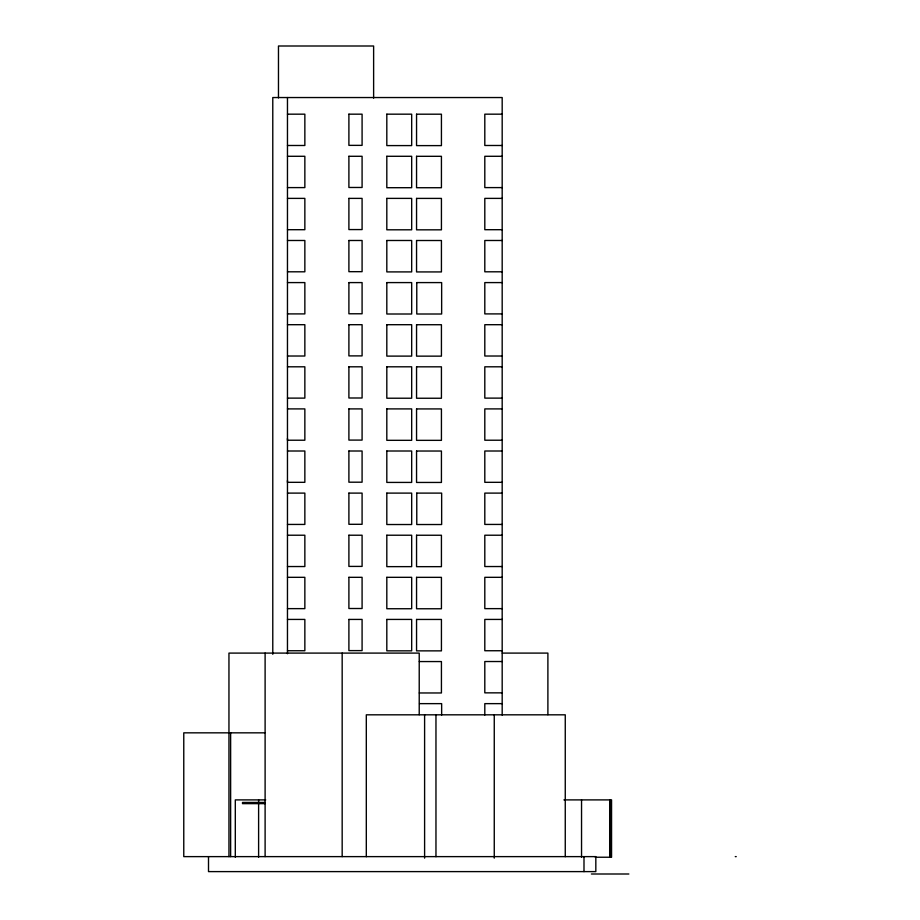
<?xml version="1.0" encoding="UTF-8"?>
<svg xmlns="http://www.w3.org/2000/svg" width="920" height="920" viewBox="0 0 920 920"><rect width="100%" height="100%" fill="white"/><g stroke="black" fill="none" stroke-linecap="round" stroke-linejoin="round"><path stroke-width="1.38" d="M208.506 856.623L208.506 871.608L595.827 871.608L595.827 856.623L183.77 856.623L183.77 732.837L264.718 732.837M228.953 856.623L228.953 653.096L419.221 653.096L419.221 714.725M230.632 856.623L230.632 732.837M235.302 857.233L235.302 799.894L265.719 799.894M258.612 857.233L258.612 799.894M265.109 856.623L265.109 653.096M272.78 654.293L272.78 97.543L502.182 97.543L502.182 715.116M278.472 97.934L278.472 46L373.623 46L373.623 98.164M287.465 653.717L287.465 97.543M342.171 856.623L342.171 653.096M366.309 856.704L366.309 714.817L565.259 714.817L565.259 856.704M424.603 858.141L424.603 714.817M435.965 856.704L435.965 714.817M441.646 715.058L441.646 703.639L419.543 703.639M484.805 715.024L484.805 703.639L502.182 703.639M494.258 858.141L494.258 714.817M547.894 714.725L547.894 653.096L502.228 653.096M581.543 857.233L581.543 799.894M583.993 871.608L583.993 856.623M609.684 857.233L609.684 799.894M609.948 857.233L609.948 799.894M610.144 857.233L610.144 799.894M610.512 857.233L610.512 799.894M287.465 114.172L304.853 114.172L304.853 145.487L287.465 145.487M502.182 114.172L484.805 114.172L484.805 145.487L502.182 145.487M287.465 156.285L304.853 156.285L304.853 187.599L287.465 187.599M502.182 156.285L484.805 156.285L484.805 187.599L502.182 187.599M287.465 198.386L304.853 198.386L304.853 229.701L287.465 229.701M502.182 198.386L484.805 198.386L484.805 229.701L502.182 229.701M287.465 240.488L304.853 240.488L304.853 271.802L287.465 271.802M502.182 240.488L484.805 240.488L484.805 271.802L502.182 271.802M287.465 282.589L304.853 282.589L304.853 313.904L287.465 313.904M502.182 282.589L484.805 282.589L484.805 313.904L502.182 313.904M287.465 324.702L304.853 324.702L304.853 356.017L287.465 356.017M502.182 324.702L484.805 324.702L484.805 356.017L502.182 356.017M287.465 366.804L304.853 366.804L304.853 398.118L287.465 398.118M502.182 366.804L484.805 366.804L484.805 398.118L502.182 398.118M287.465 408.905L304.853 408.905L304.853 440.22L287.465 440.22L287.465 438.426M502.182 408.905L484.805 408.905L484.805 440.22L502.182 440.22M287.465 451.007L304.853 451.007L304.853 482.322L287.465 482.322L287.465 480.527M502.182 451.007L484.805 451.007L484.805 482.322L502.182 482.322M287.465 493.108L304.853 493.108L304.853 524.434L287.465 524.434M502.182 493.108L484.805 493.108L484.805 524.434L502.182 524.434M287.465 535.221L304.853 535.221L304.853 566.536L287.465 566.536M502.182 535.221L484.805 535.221L484.805 566.536L502.182 566.536M287.465 577.323L304.853 577.323L304.853 608.637L287.465 608.637M502.182 577.323L484.805 577.323L484.805 608.637L502.182 608.637M287.465 619.424L304.853 619.424L304.853 650.739L287.465 650.739M502.182 619.424L484.805 619.424L484.805 650.739L502.182 650.739M419.313 661.56L441.428 661.56L441.428 692.967L419.313 692.967M502.182 661.526L484.805 661.526L484.805 692.852L502.182 692.852M563.914 799.894L611.558 799.894L611.558 857.233L595.263 857.233M264.994 802.447L242.512 802.447L242.512 803.643L264.994 803.643M735.264 856.623L736.23 856.623M591.399 874L628.855 874M348.898 619.424L348.898 650.612L362.089 650.612L362.089 619.424L348.898 619.424M348.898 577.323L348.898 608.511L362.089 608.511L362.089 577.323L348.898 577.323M348.898 535.221L348.898 566.409L362.089 566.409L362.089 535.221L348.898 535.221M348.898 493.108L348.898 524.297L362.089 524.297L362.089 493.108L348.898 493.108M348.898 451.007L348.898 482.195L362.089 482.195L362.089 451.007L348.898 451.007M348.898 408.905L348.898 440.093L362.089 440.093L362.089 408.905L348.898 408.905M348.898 366.804L348.898 397.992L362.089 397.992L362.089 366.804L348.898 366.804M348.898 324.702L348.898 355.891L362.089 355.891L362.089 324.702L348.898 324.702M348.898 282.589L348.898 313.777L362.089 313.777L362.089 282.589L348.898 282.589M348.898 240.488L348.898 271.676L362.089 271.676L362.089 240.488L348.898 240.488M348.898 198.386L348.898 229.574L362.089 229.574L362.089 198.386L348.898 198.386M348.898 156.285L348.898 187.473L362.089 187.473L362.089 156.285L348.898 156.285M348.898 114.172L348.898 145.36L362.089 145.36L362.089 114.172L348.898 114.172M386.814 619.424L386.814 650.842L411.677 650.842L411.677 619.424L386.814 619.424M386.814 577.323L386.814 608.741L411.677 608.741L411.677 577.323L386.814 577.323M386.814 535.221L386.814 566.639L411.677 566.639L411.677 535.221L386.814 535.221M386.814 493.108L386.814 524.526L411.677 524.526L411.677 493.108L386.814 493.108M386.814 451.007L386.814 482.425L411.677 482.425L411.677 451.007L386.814 451.007M386.814 408.905L386.814 440.323L411.677 440.323L411.677 408.905L386.814 408.905M386.814 366.804L386.814 398.222L411.677 398.222L411.677 366.804L386.814 366.804M386.814 324.702L386.814 356.109L411.677 356.109L411.677 324.702L386.814 324.702M386.814 282.589L386.814 314.007L411.677 314.007L411.677 282.589L386.814 282.589M386.814 240.488L386.814 271.906L411.677 271.906L411.677 240.488L386.814 240.488M386.814 198.386L386.814 229.804L411.677 229.804L411.677 198.386L386.814 198.386M386.814 156.285L386.814 187.703L411.677 187.703L411.677 156.285L386.814 156.285M386.814 114.172L386.814 145.59L411.677 145.59L411.677 114.172L386.814 114.172M416.553 619.447L416.553 650.865L441.428 650.865L441.428 619.447L416.553 619.447M416.553 577.346L416.553 608.764L441.428 608.764L441.428 577.346L416.553 577.346M416.553 535.245L416.553 566.662L441.428 566.662L441.428 535.245L416.553 535.245M416.553 451.03L416.553 482.448L441.428 482.448L441.428 451.03L416.553 451.03M416.553 408.928L416.553 440.346L441.428 440.346L441.428 408.928L416.553 408.928M416.553 366.827L416.553 398.245L441.428 398.245L441.428 366.827L416.553 366.827M416.553 324.725L416.553 356.143L441.428 356.143L441.428 324.725L416.553 324.725M416.553 240.511L416.553 271.929L441.428 271.929L441.428 240.511L416.553 240.511M416.553 198.409L416.553 229.827L441.428 229.827L441.428 198.409L416.553 198.409M416.553 156.308L416.553 187.726L441.428 187.726L441.428 156.308L416.553 156.308M416.553 114.195L416.553 145.613L441.428 145.613L441.428 114.195L416.553 114.195M416.772 493.108L416.772 524.526L441.646 524.526L441.646 493.108L416.772 493.108M416.772 282.589L416.772 314.007L441.646 314.007L441.646 282.589L416.772 282.589"/></g></svg>
